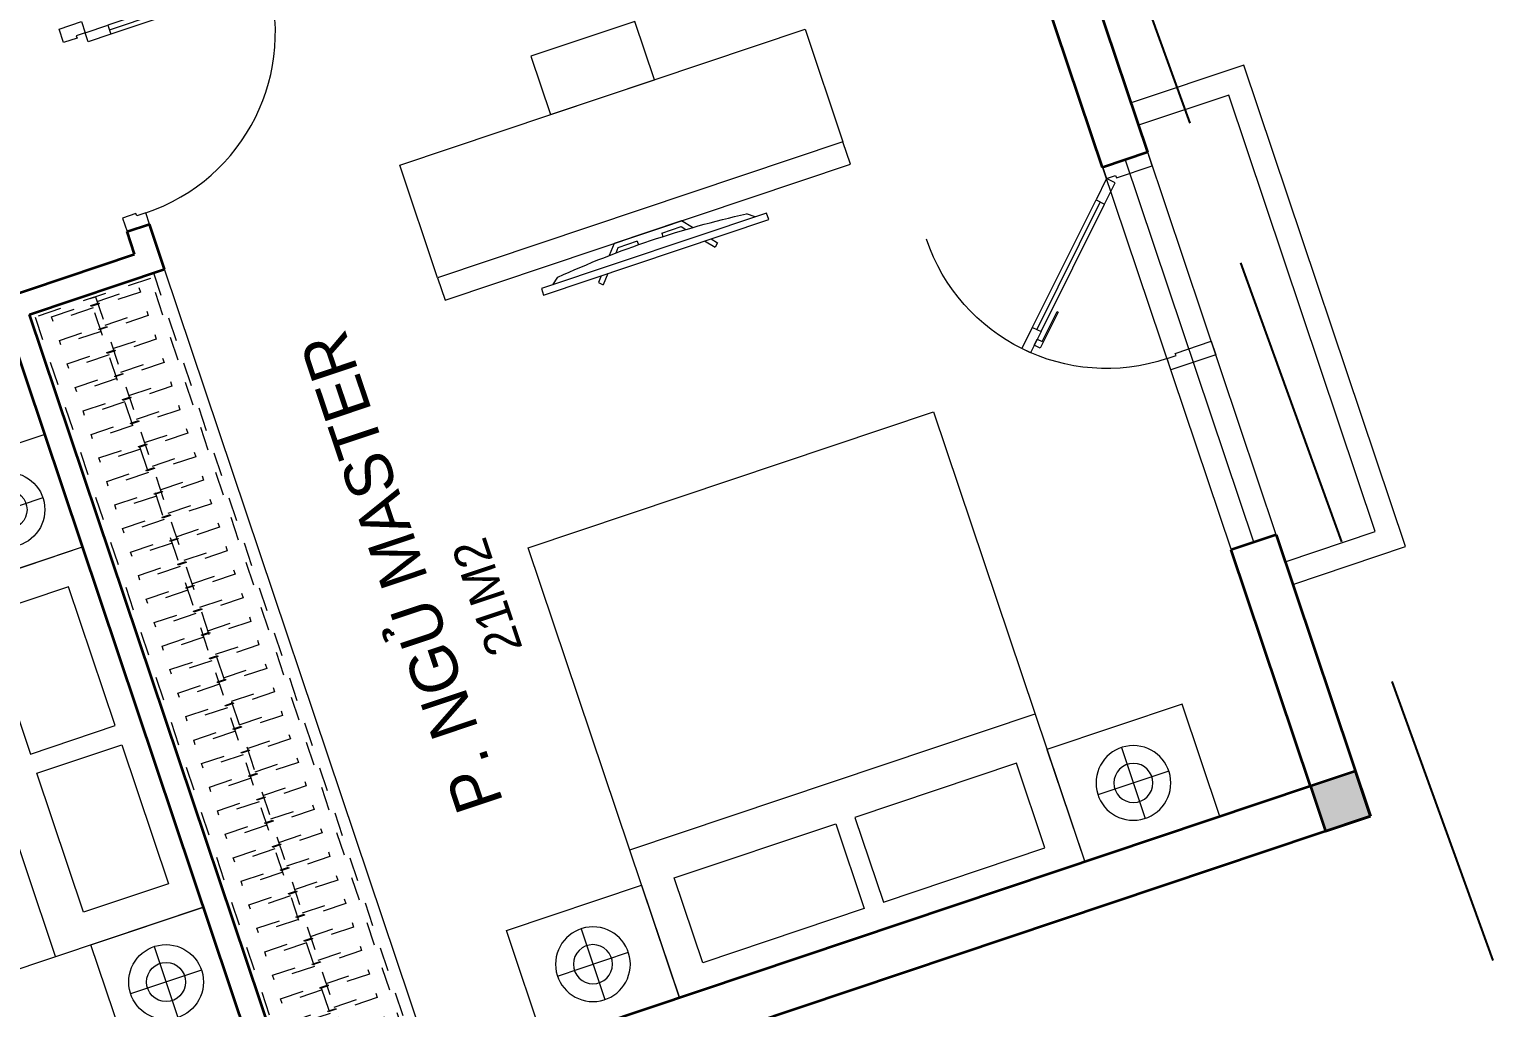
# Model space of a CAD drawing. Header units: metres. Extents: x 568332 to 569219, y 2065964 to 2066430.
# Drawn here: x 568587.15 to 568593.29, y 2066258.46 to 2066262.58 of the extents above; entities that cross this region are included whole.
import ezdxf

# ---------------------------------------------------------------- set-up
doc = ezdxf.new("R2010")
doc.units = ezdxf.units.M
for name, pattern in [('$AUDIT_BAD_LTYPE2', [0]), ('HIDDEN', [0.375, 0.25, -0.125]), ('X-5M-G-MB PHONGNGU$0$HIDDEN2', [0.1875, 0.125, -0.0625])]:
    doc.linetypes.add(name, pattern=pattern)
doc.layers.get('0').update_dxf_attribs({"linetype": 'CONTINUOUS'})
for name, color, linetype, lineweight in [('-CONCRETE', 1, 'CONTINUOUS', 35), ('-DOOR', 137, 'CONTINUOUS', 9), ('-FURNITURE', 46, 'CONTINUOUS', 9), ('-LINE1', 7, 'CONTINUOUS', 18), ('-WALL', 4, 'CONTINUOUS', 35), ('TEXT25', 2, 'CONTINUOUS', 13)]:
    doc.layers.add(name, color=color, linetype=linetype, lineweight=lineweight)
doc.layers.add('RANHGIOI', color=2, linetype='HIDDEN')
doc.styles.add('SVN_AVO_thuong', font='')
doc.styles.add('T1', font='', dxfattribs={"height": 200})
doc.styles.get('SVN_AVO_thuong').set_extended_font_data('SVN-Avo')
doc.styles.get('T1').set_extended_font_data('VNgeometric Light')

# ---------------------------------------------------------------- blocks, each defined once
blk = doc.blocks.new('*U252')
at = {"linetype": 'X-5M-G-MB PHONGNGU$0$HIDDEN2'}
for points in [[(0, 600.0000000004657), (0, 0), (3927.126403989389, -1.499470319333206e-09), (3927.126403989389, 599.9999999989661)], [(3907.126403989389, 579.9996613708928), (3907.126403989389, 19.99966137089297), (20, 20.00000000046566), (20, 580.0000000004657)], [(3907.126403989389, 286.6991212939751), (3907.126403989389, 313.0991212938819), (20, 313.0991212953813), (19.99999859370291, 286.6991212952417)], [(113.7817614636733, 319.1750910408318), (109.4317788550979, 319.1750910408318), (109.4317788550979, 280.441767644881), (113.7817614636733, 280.441767644881)], [(227.7817614636733, 319.1750910407849), (223.4317788550979, 319.1750910407849), (223.4317788550979, 280.4417676448341), (227.7817614636733, 280.4417676448341)], [(341.7817614636733, 319.175091040738), (337.4317788550979, 319.175091040738), (337.4317788550979, 280.4417676447872), (341.7817614636733, 280.4417676447872)], [(455.7817614636733, 319.1750910406911), (451.4317788550979, 319.1750910406911), (451.4317788550979, 280.4417676447403), (455.7817614636733, 280.4417676447403)], [(569.7817614636733, 319.1750910406442), (565.431778855098, 319.1750910406442), (565.431778855098, 280.4417676446934), (569.7817614636733, 280.4417676446934)], [(683.7817614636733, 319.1750910405973), (679.431778855098, 319.1750910405973), (679.431778855098, 280.4417676446465), (683.7817614636733, 280.4417676446465)], [(797.7817614636733, 319.1750910405504), (793.431778855098, 319.1750910405504), (793.431778855098, 280.4417676445996), (797.7817614636733, 280.4417676445996)], [(911.7817614636733, 319.1750910405035), (907.431778855098, 319.1750910405035), (907.431778855098, 280.4417676445527), (911.7817614636733, 280.4417676445527)], [(1025.781761463673, 319.1750910404566), (1021.431778855098, 319.1750910404566), (1021.431778855098, 280.4417676445057), (1025.781761463673, 280.4417676445057)], [(1139.781761463673, 319.1750910404097), (1135.431778855098, 319.1750910404097), (1135.431778855098, 280.4417676444588), (1139.781761463673, 280.4417676444588)], [(1253.781761463673, 319.1750910403628), (1249.431778855098, 319.1750910403628), (1249.431778855098, 280.4417676444119), (1253.781761463673, 280.4417676444119)], [(1367.781761463673, 319.1750910403159), (1363.431778855098, 319.1750910403159), (1363.431778855098, 280.441767644365), (1367.781761463673, 280.441767644365)], [(1481.781761463673, 319.175091040269), (1477.431778855098, 319.175091040269), (1477.431778855098, 280.4417676443181), (1481.781761463673, 280.4417676443181)], [(1595.781761463673, 319.175091040222), (1591.431778855098, 319.175091040222), (1591.431778855098, 280.4417676442712), (1595.781761463673, 280.4417676442712)], [(1709.781761463673, 319.1750910401751), (1705.431778855098, 319.1750910401751), (1705.431778855098, 280.4417676442243), (1709.781761463673, 280.4417676442243)], [(1823.781761463673, 319.1750910401282), (1819.431778855098, 319.1750910401282), (1819.431778855098, 280.4417676441774), (1823.781761463673, 280.4417676441774)], [(1937.781761463673, 319.1750910400813), (1933.431778855098, 319.1750910400813), (1933.431778855098, 280.4417676441305), (1937.781761463673, 280.4417676441305)], [(2051.781761463673, 319.1750910400344), (2047.431778855098, 319.1750910400344), (2047.431778855098, 280.4417676440836), (2051.781761463673, 280.4417676440836)], [(2165.781761463673, 319.1750910399875), (2161.431778855098, 319.1750910399875), (2161.431778855098, 280.4417676440366), (2165.781761463673, 280.4417676440366)], [(2279.781761463673, 319.1750910399406), (2275.431778855098, 319.1750910399406), (2275.431778855098, 280.4417676439897), (2279.781761463673, 280.4417676439897)], [(2393.781761463673, 319.1750910398937), (2389.431778855098, 319.1750910398937), (2389.431778855098, 280.4417676439429), (2393.781761463673, 280.4417676439429)], [(2507.781761463673, 319.1750910398468), (2503.431778855098, 319.1750910398468), (2503.431778855098, 280.441767643896), (2507.781761463673, 280.441767643896)], [(2621.781761463673, 319.1750910397999), (2617.431778855098, 319.1750910397999), (2617.431778855098, 280.4417676438491), (2621.781761463673, 280.4417676438491)], [(2735.781761463673, 319.1750910397529), (2731.431778855098, 319.1750910397529), (2731.431778855098, 280.4417676438021), (2735.781761463673, 280.4417676438021)], [(2849.781761463673, 319.175091039706), (2845.431778855098, 319.175091039706), (2845.431778855098, 280.4417676437552), (2849.781761463673, 280.4417676437552)], [(2963.781761463673, 319.1750910396592), (2959.431778855098, 319.1750910396592), (2959.431778855098, 280.4417676437083), (2963.781761463673, 280.4417676437083)], [(3077.781761463673, 319.1750910396123), (3073.431778855098, 319.1750910396123), (3073.431778855098, 280.4417676436614), (3077.781761463673, 280.4417676436614)], [(3191.781761463673, 319.1750910395654), (3187.431778855098, 319.1750910395654), (3187.431778855098, 280.4417676436145), (3191.781761463673, 280.4417676436145)], [(3305.781761463673, 319.1750910395184), (3301.431778855098, 319.1750910395184), (3301.431778855098, 280.4417676435676), (3305.781761463673, 280.4417676435676)], [(3419.781761463673, 319.1750910394715), (3415.431778855098, 319.1750910394715), (3415.431778855098, 280.4417676435207), (3419.781761463673, 280.4417676435207)], [(3533.781761463673, 319.1750910394246), (3529.431778855098, 319.1750910394246), (3529.431778855098, 280.4417676434738), (3533.781761463673, 280.4417676434738)], [(3647.781761463673, 319.1750910393777), (3643.431778855098, 319.1750910393777), (3643.431778855098, 280.4417676434269), (3647.781761463673, 280.4417676434269)], [(3761.781761463673, 319.1750910393308), (3757.431778855098, 319.1750910393308), (3757.431778855098, 280.44176764338), (3761.781761463673, 280.44176764338)], [(3875.781761463673, 319.1750910392839), (3871.431778855098, 319.1750910392839), (3871.431778855098, 280.441767643333), (3875.781761463673, 280.441767643333)]]:
    blk.add_lwpolyline(points, close=True, dxfattribs=at)
for points in [[(122.2409142897814, 313.1103512093413), (122.2409142897814, 515.2497102723445), (100.1765458012815, 515.2497102723445), (100.1765458012815, 313.1103512093413)], [(236.2409142897814, 313.1103512092944), (236.2409142897814, 515.2497102722975), (214.1765458012815, 515.2497102722975), (214.1765458012815, 313.1103512092944)], [(350.2409142897814, 313.1103512092475), (350.2409142897814, 515.2497102722507), (328.1765458012815, 515.2497102722507), (328.1765458012815, 313.1103512092475)], [(464.2409142897814, 313.1103512092006), (464.2409142897814, 515.2497102722037), (442.1765458012815, 515.2497102722037), (442.1765458012815, 313.1103512092006)], [(578.2409142897814, 313.1103512091537), (578.2409142897814, 515.2497102721569), (556.1765458012815, 515.2497102721569), (556.1765458012815, 313.1103512091537)], [(692.2409142897814, 313.1103512091068), (692.2409142897814, 515.24971027211), (670.1765458012815, 515.24971027211), (670.1765458012815, 313.1103512091068)], [(806.2409142897814, 313.1103512090599), (806.2409142897814, 515.249710272063), (784.1765458012815, 515.249710272063), (784.1765458012815, 313.1103512090599)], [(920.2409142897814, 313.110351209013), (920.2409142897814, 515.2497102720162), (898.1765458012815, 515.2497102720162), (898.1765458012815, 313.110351209013)], [(1034.240914289781, 313.1103512089661), (1034.240914289781, 515.2497102719692), (1012.176545801281, 515.2497102719692), (1012.176545801281, 313.1103512089661)], [(1148.240914289781, 313.1103512089192), (1148.240914289781, 515.2497102719224), (1126.176545801281, 515.2497102719224), (1126.176545801281, 313.1103512089192)], [(1262.240914289781, 313.1103512088723), (1262.240914289781, 515.2497102718754), (1240.176545801281, 515.2497102718754), (1240.176545801281, 313.1103512088723)], [(1376.240914289781, 313.1103512088254), (1376.240914289781, 515.2497102718285), (1354.176545801281, 515.2497102718285), (1354.176545801281, 313.1103512088254)], [(1490.240914289781, 313.1103512087785), (1490.240914289781, 515.2497102717816), (1468.176545801281, 515.2497102717816), (1468.176545801281, 313.1103512087785)], [(1604.240914289781, 313.1103512087315), (1604.240914289781, 515.2497102717347), (1582.176545801281, 515.2497102717347), (1582.176545801281, 313.1103512087315)], [(1718.240914289781, 313.1103512086846), (1718.240914289781, 515.2497102716878), (1696.176545801281, 515.2497102716878), (1696.176545801281, 313.1103512086846)], [(1832.240914289781, 313.1103512086377), (1832.240914289781, 515.2497102716409), (1810.176545801281, 515.2497102716409), (1810.176545801281, 313.1103512086377)], [(1946.240914289781, 313.1103512085908), (1946.240914289781, 515.2497102715939), (1924.176545801281, 515.2497102715939), (1924.176545801281, 313.1103512085908)], [(2060.240914289781, 313.1103512085439), (2060.240914289781, 515.2497102715471), (2038.176545801281, 515.2497102715471), (2038.176545801281, 313.1103512085439)], [(2174.240914289781, 313.110351208497), (2174.240914289781, 515.2497102715001), (2152.176545801281, 515.2497102715001), (2152.176545801281, 313.110351208497)], [(2288.240914289781, 313.1103512084501), (2288.240914289781, 515.2497102714533), (2266.176545801281, 515.2497102714533), (2266.176545801281, 313.1103512084501)], [(2402.240914289781, 313.1103512084032), (2402.240914289781, 515.2497102714063), (2380.176545801281, 515.2497102714063), (2380.176545801281, 313.1103512084032)], [(2516.240914289781, 313.1103512083563), (2516.240914289781, 515.2497102713594), (2494.176545801281, 515.2497102713594), (2494.176545801281, 313.1103512083563)], [(2630.240914289781, 313.1103512083094), (2630.240914289781, 515.2497102713126), (2608.176545801281, 515.2497102713126), (2608.176545801281, 313.1103512083094)], [(2744.240914289781, 313.1103512082624), (2744.240914289781, 515.2497102712656), (2722.176545801281, 515.2497102712656), (2722.176545801281, 313.1103512082624)], [(2858.240914289781, 313.1103512082155), (2858.240914289781, 515.2497102712188), (2836.176545801281, 515.2497102712188), (2836.176545801281, 313.1103512082155)], [(2972.240914289781, 313.1103512081687), (2972.240914289781, 515.2497102711718), (2950.176545801281, 515.2497102711718), (2950.176545801281, 313.1103512081687)], [(3086.240914289781, 313.1103512081218), (3086.240914289781, 515.2497102711249), (3064.176545801281, 515.2497102711249), (3064.176545801281, 313.1103512081218)], [(3200.240914289781, 313.1103512080749), (3200.240914289781, 515.249710271078), (3178.176545801281, 515.249710271078), (3178.176545801281, 313.1103512080749)], [(3314.240914289781, 313.1103512080279), (3314.240914289781, 515.2497102710311), (3292.176545801281, 515.2497102710311), (3292.176545801281, 313.1103512080279)], [(3428.240914289781, 313.110351207981), (3428.240914289781, 515.2497102709842), (3406.176545801281, 515.2497102709842), (3406.176545801281, 313.110351207981)], [(3542.240914289781, 313.1103512079341), (3542.240914289781, 515.2497102709373), (3520.176545801281, 515.2497102709373), (3520.176545801281, 313.1103512079341)], [(3656.240914289781, 313.1103512078872), (3656.240914289781, 515.2497102708903), (3634.176545801281, 515.2497102708903), (3634.176545801281, 313.1103512078872)], [(3770.240914289781, 313.1103512078403), (3770.240914289781, 515.2497102708435), (3748.176545801281, 515.2497102708435), (3748.176545801281, 313.1103512078403)], [(3884.240914289781, 313.1103512077934), (3884.240914289781, 515.2497102707965), (3862.176545801281, 515.2497102707965), (3862.176545801281, 313.1103512077934)], [(100.1765458012815, 286.7103512094345), (100.1765458012815, 92.0852110228024), (122.2409142897814, 92.0852110228024), (122.2409142897814, 286.7103512094345)], [(214.1765458012815, 286.7103512093876), (214.1765458012815, 92.08521102275549), (236.2409142897814, 92.08521102275549), (236.2409142897814, 286.7103512093876)], [(328.1765458012815, 286.7103512093407), (328.1765458012815, 92.08521102270858), (350.2409142897814, 92.08521102270858), (350.2409142897814, 286.7103512093407)], [(442.1765458012815, 286.7103512092938), (442.1765458012815, 92.08521102266168), (464.2409142897814, 92.08521102266168), (464.2409142897814, 286.7103512092938)], [(556.1765458012815, 286.7103512092469), (556.1765458012815, 92.08521102261477), (578.2409142897814, 92.08521102261477), (578.2409142897814, 286.7103512092469)], [(670.1765458012815, 286.7103512092), (670.1765458012815, 92.08521102256786), (692.2409142897814, 92.08521102256786), (692.2409142897814, 286.7103512092)], [(784.1765458012815, 286.7103512091531), (784.1765458012815, 92.08521102252095), (806.2409142897814, 92.08521102252095), (806.2409142897814, 286.7103512091531)], [(898.1765458012815, 286.7103512091062), (898.1765458012815, 92.08521102247404), (920.2409142897814, 92.08521102247404), (920.2409142897814, 286.7103512091062)], [(1012.176545801281, 286.7103512090592), (1012.176545801281, 92.08521102242715), (1034.240914289781, 92.08521102242715), (1034.240914289781, 286.7103512090592)], [(1126.176545801281, 286.7103512090123), (1126.176545801281, 92.08521102238024), (1148.240914289781, 92.08521102238024), (1148.240914289781, 286.7103512090123)], [(1240.176545801281, 286.7103512089654), (1240.176545801281, 92.08521102233333), (1262.240914289781, 92.08521102233333), (1262.240914289781, 286.7103512089654)], [(1354.176545801281, 286.7103512089186), (1354.176545801281, 92.08521102228642), (1376.240914289781, 92.08521102228642), (1376.240914289781, 286.7103512089186)], [(1468.176545801281, 286.7103512088717), (1468.176545801281, 92.0852110222395), (1490.240914289781, 92.0852110222395), (1490.240914289781, 286.7103512088717)], [(1582.176545801281, 286.7103512088247), (1582.176545801281, 92.0852110221926), (1604.240914289781, 92.0852110221926), (1604.240914289781, 286.7103512088247)], [(1696.176545801281, 286.7103512087778), (1696.176545801281, 92.0852110221457), (1718.240914289781, 92.0852110221457), (1718.240914289781, 286.7103512087778)], [(1810.176545801281, 286.7103512087309), (1810.176545801281, 92.08521102209879), (1832.240914289781, 92.08521102209879), (1832.240914289781, 286.7103512087309)], [(1924.176545801281, 286.710351208684), (1924.176545801281, 92.08521102205188), (1946.240914289781, 92.08521102205188), (1946.240914289781, 286.710351208684)], [(2038.176545801281, 286.7103512086371), (2038.176545801281, 92.08521102200497), (2060.240914289781, 92.08521102200497), (2060.240914289781, 286.7103512086371)], [(2152.176545801281, 286.7103512085902), (2152.176545801281, 92.08521102195806), (2174.240914289781, 92.08521102195806), (2174.240914289781, 286.7103512085902)], [(2266.176545801281, 286.7103512085433), (2266.176545801281, 92.08521102191116), (2288.240914289781, 92.08521102191116), (2288.240914289781, 286.7103512085433)], [(2380.176545801281, 286.7103512084964), (2380.176545801281, 92.08521102186425), (2402.240914289781, 92.08521102186425), (2402.240914289781, 286.7103512084964)], [(2494.176545801281, 286.7103512084495), (2494.176545801281, 92.08521102181734), (2516.240914289781, 92.08521102181734), (2516.240914289781, 286.7103512084495)], [(2608.176545801281, 286.7103512084026), (2608.176545801281, 92.08521102177043), (2630.240914289781, 92.08521102177043), (2630.240914289781, 286.7103512084026)], [(2722.176545801281, 286.7103512083556), (2722.176545801281, 92.08521102172352), (2744.240914289781, 92.08521102172352), (2744.240914289781, 286.7103512083556)], [(2836.176545801281, 286.7103512083087), (2836.176545801281, 92.08521102167663), (2858.240914289781, 92.08521102167663), (2858.240914289781, 286.7103512083087)], [(2950.176545801281, 286.7103512082618), (2950.176545801281, 92.08521102162972), (2972.240914289781, 92.08521102162972), (2972.240914289781, 286.7103512082618)], [(3064.176545801281, 286.7103512082149), (3064.176545801281, 92.08521102158281), (3086.240914289781, 92.08521102158281), (3086.240914289781, 286.7103512082149)], [(3178.176545801281, 286.710351208168), (3178.176545801281, 92.0852110215359), (3200.240914289781, 92.0852110215359), (3200.240914289781, 286.710351208168)], [(3292.176545801281, 286.7103512081211), (3292.176545801281, 92.08521102148899), (3314.240914289781, 92.08521102148899), (3314.240914289781, 286.7103512081211)], [(3406.176545801281, 286.7103512080742), (3406.176545801281, 92.08521102144209), (3428.240914289781, 92.08521102144209), (3428.240914289781, 286.7103512080742)], [(3520.176545801281, 286.7103512080273), (3520.176545801281, 92.08521102139518), (3542.240914289781, 92.08521102139518), (3542.240914289781, 286.7103512080273)], [(3634.176545801281, 286.7103512079804), (3634.176545801281, 92.08521102134827), (3656.240914289781, 92.08521102134827), (3656.240914289781, 286.7103512079804)], [(3748.176545801281, 286.7103512079335), (3748.176545801281, 92.08521102130136), (3770.240914289781, 92.08521102130136), (3770.240914289781, 286.7103512079335)], [(3862.176545801281, 286.7103512078866), (3862.176545801281, 92.08521102125445), (3884.240914289781, 92.08521102125445), (3884.240914289781, 286.7103512078866)]]:
    blk.add_lwpolyline(points, dxfattribs=at)
blk = doc.blocks.new('A$C8a974c9c')
for p, q in [((1750.087982669494, 2957.416116623174), (1750.087982669657, 2642.58393779996)), ((1592.671893257969, 2800.000027211493), (1907.504072081182, 2800.000027211652)), ((1342.999452652235, 2500.000027214177), (1342.999452652119, 700.000027214177)), ((1750.087982669345, 242.5839378051005), (1750.087982669549, 557.4161166283138)), ((1592.67189325784, 400.0000272168018), (1907.504072081053, 400.0000272166017))]:
    blk.add_line(p, q)
for points in [[(1999.999452652235, 3100.000027209127), (1500.176512686827, 3100.000027209127), (1500.176512686827, 2500.000027214177), (1999.999452652235, 2500.000027214177)], [(1890.999452652235, 2360.000027214177), (1514.499452652235, 2360.000027214177), (1514.499452652148, 1642.500027214177), (1890.999452652148, 1642.500027214177)], [(1890.99945265209, 840.000027214177), (1514.49945265209, 840.000027214177), (1514.499452652148, 1557.500027214177), (1890.999452652148, 1557.500027214177)], [(1999.999452652119, 100.0000272192265), (1500.17651268671, 100.0000272192265), (1500.17651268671, 700.000027214177), (1999.999452652119, 700.000027214177)]]:
    blk.add_lwpolyline(points, close=True)
blk.add_lwpolyline([(1999.999452652235, 2500.000027214177), (-0.0005473477649502456, 2500.000027214177), (-0.0005473478813655674, 700.000027214177), (1999.999452652119, 700.000027214177), (1999.999452652235, 2500.000027214177)])
for centre, radius in [((1750.087982669561, 2800.000027211581), 157.4160894116067), ((1750.087982669561, 2800.000027211581), 82.41608941160666), ((1750.087982669432, 400.0000272166926), 157.4160894116067), ((1750.087982669432, 400.0000272166926), 82.41608941160666)]:
    blk.add_circle(centre, radius)
blk = doc.blocks.new('*U149')
at = {"linetype": '$AUDIT_BAD_LTYPE2'}
for p, q in [((70, 100), (70, 699.9999999999982)), ((90, 699.9999999999982), (90, 100))]:
    blk.add_line(p, q, dxfattribs=at)
for points in [[(50, 699.9999999999982), (90, 699.9999999999982), (90, 799.9999999999982), (50, 799.9999999999982), (50, 699.9999999999982)], [(50, 702.9059272893337), (50, 100)], [(50, 100), (90, 100), (90, 0), (50, 0), (50, 100)]]:
    blk.add_lwpolyline(points)
for points in [[(118.2698876160139, 594.5156181119073), (118.2698876160139, 764.1349438079906), (90, 764.1349438079906), (90, 735.8650561920058), (112.6159100928053, 735.8650561920058), (112.6159100928053, 594.5156181119073)], [(0, 0), (50, 0), (50, -40), (60, -40), (60, -99.99999999999272), (0, -99.99999999999272)], [(899.9999999999982, 1.3252863207713e-28), (849.9999999999982, 1.3252863207713e-28), (849.9999999999982, -40.00000000000001), (839.9999999999982, -40.00000000000001), (839.9999999999982, -99.99999999999272), (899.9999999999982, -99.99999999999272)]]:
    blk.add_lwpolyline(points, close=True)
at = {"linetype": '$AUDIT_BAD_LTYPE2', "ltscale": 0.3}
blk.add_arc((50, 0), 799.9999999999982, 0, 90, dxfattribs=at)
blk = doc.blocks.new('G1600')
for p, q in [((137477.0741823114, -212827.2147267315), (139077.0741823114, -212827.2147267327)), ((137227.6935681712, -213391.7193460799), (137227.6935681718, -213076.8871672568)), ((139326.4547964507, -213391.7193460799), (139326.4547964501, -213076.8871672568)), ((137385.1096575831, -213234.3032566686), (137070.2774787599, -213234.3032566681)), ((139169.0387070388, -213234.3032566686), (139483.870885862, -213234.3032566681))]:
    blk.add_line(p, q)
blk.add_lwpolyline([(137477.074182311, -213484.2147267315), (137477.0741823123, -211484.2147267315), (139077.0741823123, -211484.2147267327), (139077.074182311, -213484.2147267327), (137477.074182311, -213484.2147267315)])
for points in [[(136977.074182316, -213484.2147267311), (136977.0741823163, -212984.3917867657), (137477.0741823113, -212984.3917867661), (137477.074182311, -213484.2147267315)], [(137617.074182311, -213375.2147267316), (137617.0741823112, -212998.7147267316), (138234.5741823112, -212998.714726732), (138234.574182311, -213375.214726732)], [(138937.074182311, -213375.2147267325), (138937.0741823112, -212998.7147267325), (138319.5741823112, -212998.7147267321), (138319.574182311, -213375.2147267321)], [(139577.0741823059, -213484.2147267331), (139577.0741823062, -212984.3917867677), (139077.0741823113, -212984.3917867673), (139077.074182311, -213484.2147267327)]]:
    blk.add_lwpolyline(points, close=True)
for centre, radius in [((137227.6935681715, -213234.3032566684), 157.4160894116067), ((139326.4547964504, -213234.3032566684), 157.4160894116067), ((137227.6935681715, -213234.3032566684), 82.41608941160666), ((139326.4547964504, -213234.3032566684), 82.41608941160666)]:
    blk.add_circle(centre, radius)
blk = doc.blocks.new('XR.MB.LM123$0$tvi 1')
blk.add_lwpolyline([(28.54445810673496, -2.291926648467779e-10), (28.54445810673496, -999.9999999999964), (-7.275957614183426e-12, -1000), (0, 0)], close=True)
for points in [[(28.54445810680045, -50.31958968611434), (52.37372755713295, -80.86315460130209)], [(-24.09820395050338, -235.5599978379832), (-39.09879504836863, -251.7939635238108)], [(0, -255.9952397129928), (-24.09820395050338, -235.5599978379832)], [(0, -284.7849796677438), (-39.09879504836863, -251.7939635238108)], [(69.66229681991535, -315.0836646851385), (111.1934016081432, -350.2927865858655), (111.193401608034, -649.712917566063), (69.68611289083492, -684.9110379843005)], [(89.09002233762294, -445.7449799550195), (89.09002233762294, -359.9578938602899), (70.91298945683957, -344.6203678706661)], [(89.09002233762294, -445.7449799550195), (73.49991829216015, -445.7449799550232)], [(89.09002233768115, -554.2550200447404), (89.09002233773936, -640.0421061392371), (70.91298945678864, -655.3796321293303)], [(89.09002233768115, -554.2550200447404), (73.49991829216015, -554.2550200447404)], [(0, -715.2150203320198), (-39.09879504836863, -748.2060364759491)], [(-24.09820395050338, -764.4400021620095), (-39.09879504836863, -748.2060364759491)], [(0, -744.004760287), (-24.09820395050338, -764.4400021620095)], [(28.54445810674224, -949.680410313882), (52.37372755713295, -919.1368453984578)]]:
    blk.add_lwpolyline(points)
blk.add_arc((-4025.16618952866, -499.9999999999964), 4099.025185406737, 354.1310878512652, 5.868912148527433)
blk = doc.blocks.new('*U159')
at = {"linetype": '$AUDIT_BAD_LTYPE2'}
for p, q in [((134.8528137423857, 56.56854249492379), (559.116882454313, 480.832611206851)), ((573.2590180780439, 466.69047558312), (148.9949493661167, 42.42640687119284))]:
    blk.add_line(p, q, dxfattribs=at)
for points in [[(544.974746830582, 494.9747468305819), (573.2590180780439, 466.69047558312), (643.9696961966987, 537.4011537017748), (615.6854249492368, 565.6854249492367), (544.974746830582, 494.9747468305819)], [(547.0295477225062, 497.0295477225062), (120.7106781186548, 70.71067811865474)], [(120.7106781186548, 70.71067811865474), (148.9949493661167, 42.42640687119284), (78.2842712474619, -28.2842712474619), (50, 0), (120.7106781186548, 70.71067811865474)]]:
    blk.add_lwpolyline(points)
for points in [[(518.6601255723684, 372.1119246041146), (638.5991009923586, 492.0509000241046), (618.6092717556935, 512.0407292607696), (598.6194425190491, 492.0509000241252), (614.6113059083771, 476.0590366347973), (514.6621597250313, 376.1098904514517)], [(0, 0), (50, 0), (50, -40), (60, -40), (60, -199.3588634537518), (0, -199.3588634537518)], [(899.9999999999982, 1.3252863207713e-28), (849.9999999999982, 1.3252863207713e-28), (849.9999999999982, -40.00000000000001), (839.9999999999982, -40.00000000000001), (839.9999999999982, -199.3588634537518), (899.9999999999982, -199.3588634537518)]]:
    blk.add_lwpolyline(points, close=True)
at = {"linetype": '$AUDIT_BAD_LTYPE2', "ltscale": 0.3}
blk.add_arc((50, 0), 799.9999999999982, 0, 90, dxfattribs=at)
blk = doc.blocks.new('A$C5C575821')
at = {"layer": '-CONCRETE'}
h = blk.add_hatch(color=256, dxfattribs=at)
h.dxf.hatch_style = 1
h.paths.add_polyline_path([(-0.00237559899687767, 200.0000000000146), (-0.00237559899687767, 1.455191522836685e-11), (199.9976244010031, 1.455191522836685e-11), (199.9976244010031, 200.0000000000146)])
blk.add_lwpolyline([(-0.00237559899687767, 1.455191522836685e-11), (199.9976244010031, 1.455191522836685e-11), (199.9976244010031, 200.0000000000146), (-0.00237559899687767, 200.0000000000146)], close=True, dxfattribs=at)
blk = doc.blocks.new('M10-T3')
at = {"layer": '-DOOR'}
blk.add_line((200712.844817954, -365467.9535028848), (199015.6455664019, -365467.9535028848), dxfattribs=at)
blk.add_lwpolyline([(199013.3196377791, -365567.9805562641), (200712.844817954, -365567.9805562641), (200712.844817954, -365367.9805562641), (199013.3196377791, -365367.9805562641)], close=True, dxfattribs=at)
at = {"layer": '-FURNITURE'}
blk.add_line((197963.3196377791, -361487.9992881585), (201563.1855081, -361487.9992881586), dxfattribs=at)
for points in [[(201063.1855081, -364365.6476011798), (201163.1855081, -364365.6476011798), (201163.1855081, -362565.6476011798), (201063.1855081, -362565.6476011798)], [(201663.1855081, -364365.6476011797), (201163.1855081, -364365.64760118), (201163.1855081001, -362565.6476011799), (201663.1855081001, -362565.6476011797)], [(201663.1855081001, -363696.4973595377), (201922.3658297206, -363696.4973595377), (201922.3658297206, -363234.7978428217), (201663.1855081001, -363234.7978428217)]]:
    blk.add_lwpolyline(points, close=True, dxfattribs=at)
at = {"layer": '-LINE1'}
for points in [[(198792.8002128982, -365567.9805562641), (198792.8002128982, -366068.0011725165), (200932.8002128982, -366067.9599400758), (200932.8002128982, -365567.9805562641)], [(198892.8002128982, -365567.980556264), (198892.8002128982, -365967.9993797856), (200832.8002128982, -365967.9617327746), (200832.8002128982, -365567.9805562641)]]:
    blk.add_lwpolyline(points, dxfattribs=at)
at = {"layer": '-WALL'}
for p, q in [((201663.1855081, -358519.4452397373), (201663.1855081, -361387.9992881586)), ((197763.3196377791, -365567.9805562641), (197763.3196377791, -359837.5156590697)), ((197963.3196377791, -360787.9992881585), (201563.1855081, -360787.9992881585)), ((197963.3196377791, -365367.9805562641), (197963.3196377791, -360887.9992881585)), ((197963.3196377791, -360887.9992881585), (201563.1855081, -360887.9992881585)), ((201563.1855081, -360887.9992881586), (201563.1855081, -361487.9992881586)), ((201663.1855081, -361387.9992881585), (201763.1855081, -361387.9992881585)), ((201763.1855081, -361387.9992881585), (201763.1855081, -361487.9992881586)), ((201563.1855081, -361487.9992881586), (201763.1855081, -361487.9992881586)), ((197963.3196377791, -365367.9805562641), (199013.3196377791, -365367.9805562641)), ((199013.3196377791, -365567.9805562641), (199013.3196377791, -365367.9805562641)), ((200712.844817954, -365367.9805562641), (202713.3196377791, -365367.9805562641)), ((200712.844817954, -365567.9805562641), (200712.844817954, -365367.9805562641)), ((199013.3196377791, -365567.9805562641), (197763.3196377791, -365567.9805562641)), ((200712.844817954, -365567.9805562641), (202913.3196377792, -365567.9805562641))]:
    blk.add_line(p, q, dxfattribs=at)
blk.add_lwpolyline([(199013.3196377791, -365567.9805562641), (199013.3196377791, -365367.9805562641)], dxfattribs=at)
at = {"layer": '-DOOR', "rotation": 180}
blk.add_blockref('*U149', (202663.1855081, -361487.9992881585), dxfattribs=at)
at = {"layer": '-DOOR', "xscale": -1}
blk.add_blockref('*U159', (200712.843392822, -365368.6216928103), dxfattribs=at)
at = {"layer": '-FURNITURE'}
blk.add_blockref('G1600', (61486.17839062749, -147303.7845614264), dxfattribs=at)
at = {"layer": '-FURNITURE', "extrusion": (0, 0, -1), "xscale": 0.916666666665974, "yscale": 0.916666666665974, "zscale": -0.916666666665974, "rotation": 180}
blk.add_blockref('*U252', (-197963.3196377791, -360887.9992881585), dxfattribs=at)
at = {"layer": '-FURNITURE', "xscale": -1, "rotation": 359.9999999999607}
blk.add_blockref('A$C8a974c9c', (199963.3190904302, -365065.6476283946), dxfattribs=at)
at = {"layer": '-FURNITURE', "extrusion": (0, 0, -1), "rotation": 179.9963102775916}
blk.add_blockref('XR.MB.LM123$0$tvi 1', (-200952.0243058084, -363965.6576128305), dxfattribs=at)
at = {"layer": '-WALL'}
blk.add_blockref('A$C5C575821', (197763.3197318644, -365567.9805562641), dxfattribs=at)
at = {"layer": 'TEXT25'}
for s, height, style, p in [('P. NGỦ MASTER', 200, 'SVN_AVO_thuong', (198979.5550887083, -362126.3762432717)), ('21M2', 150, 'T1', (199569.9245483404, -362409.6446296438))]:
    blk.add_text(s, height=height, rotation=359.9999999899488, dxfattribs=dict(at, style=style)).set_placement(p)

msp = doc.modelspace()

# ---------------------------------------------------------------- block references
at = {"layer": '-WALL', "color": 2, "true_color": 0xf1eb1f, "xscale": 0.001, "yscale": 0.001, "zscale": 0.001, "rotation": 108.5514997312329}
msp.add_blockref('M10-T3', (568309.1487571434, 2065955.473277734), dxfattribs=at)

# ---------------------------------------------------------------- next in the draw order: linework, layer by layer
at = {"layer": 'RANHGIOI', "color": 12, "ltscale": 5}
msp.add_line((568586.5135044551, 2066277.467835202), (568600.8800972683, 2066237.746510637), dxfattribs=at)

doc.saveas('drawing.dxf')
